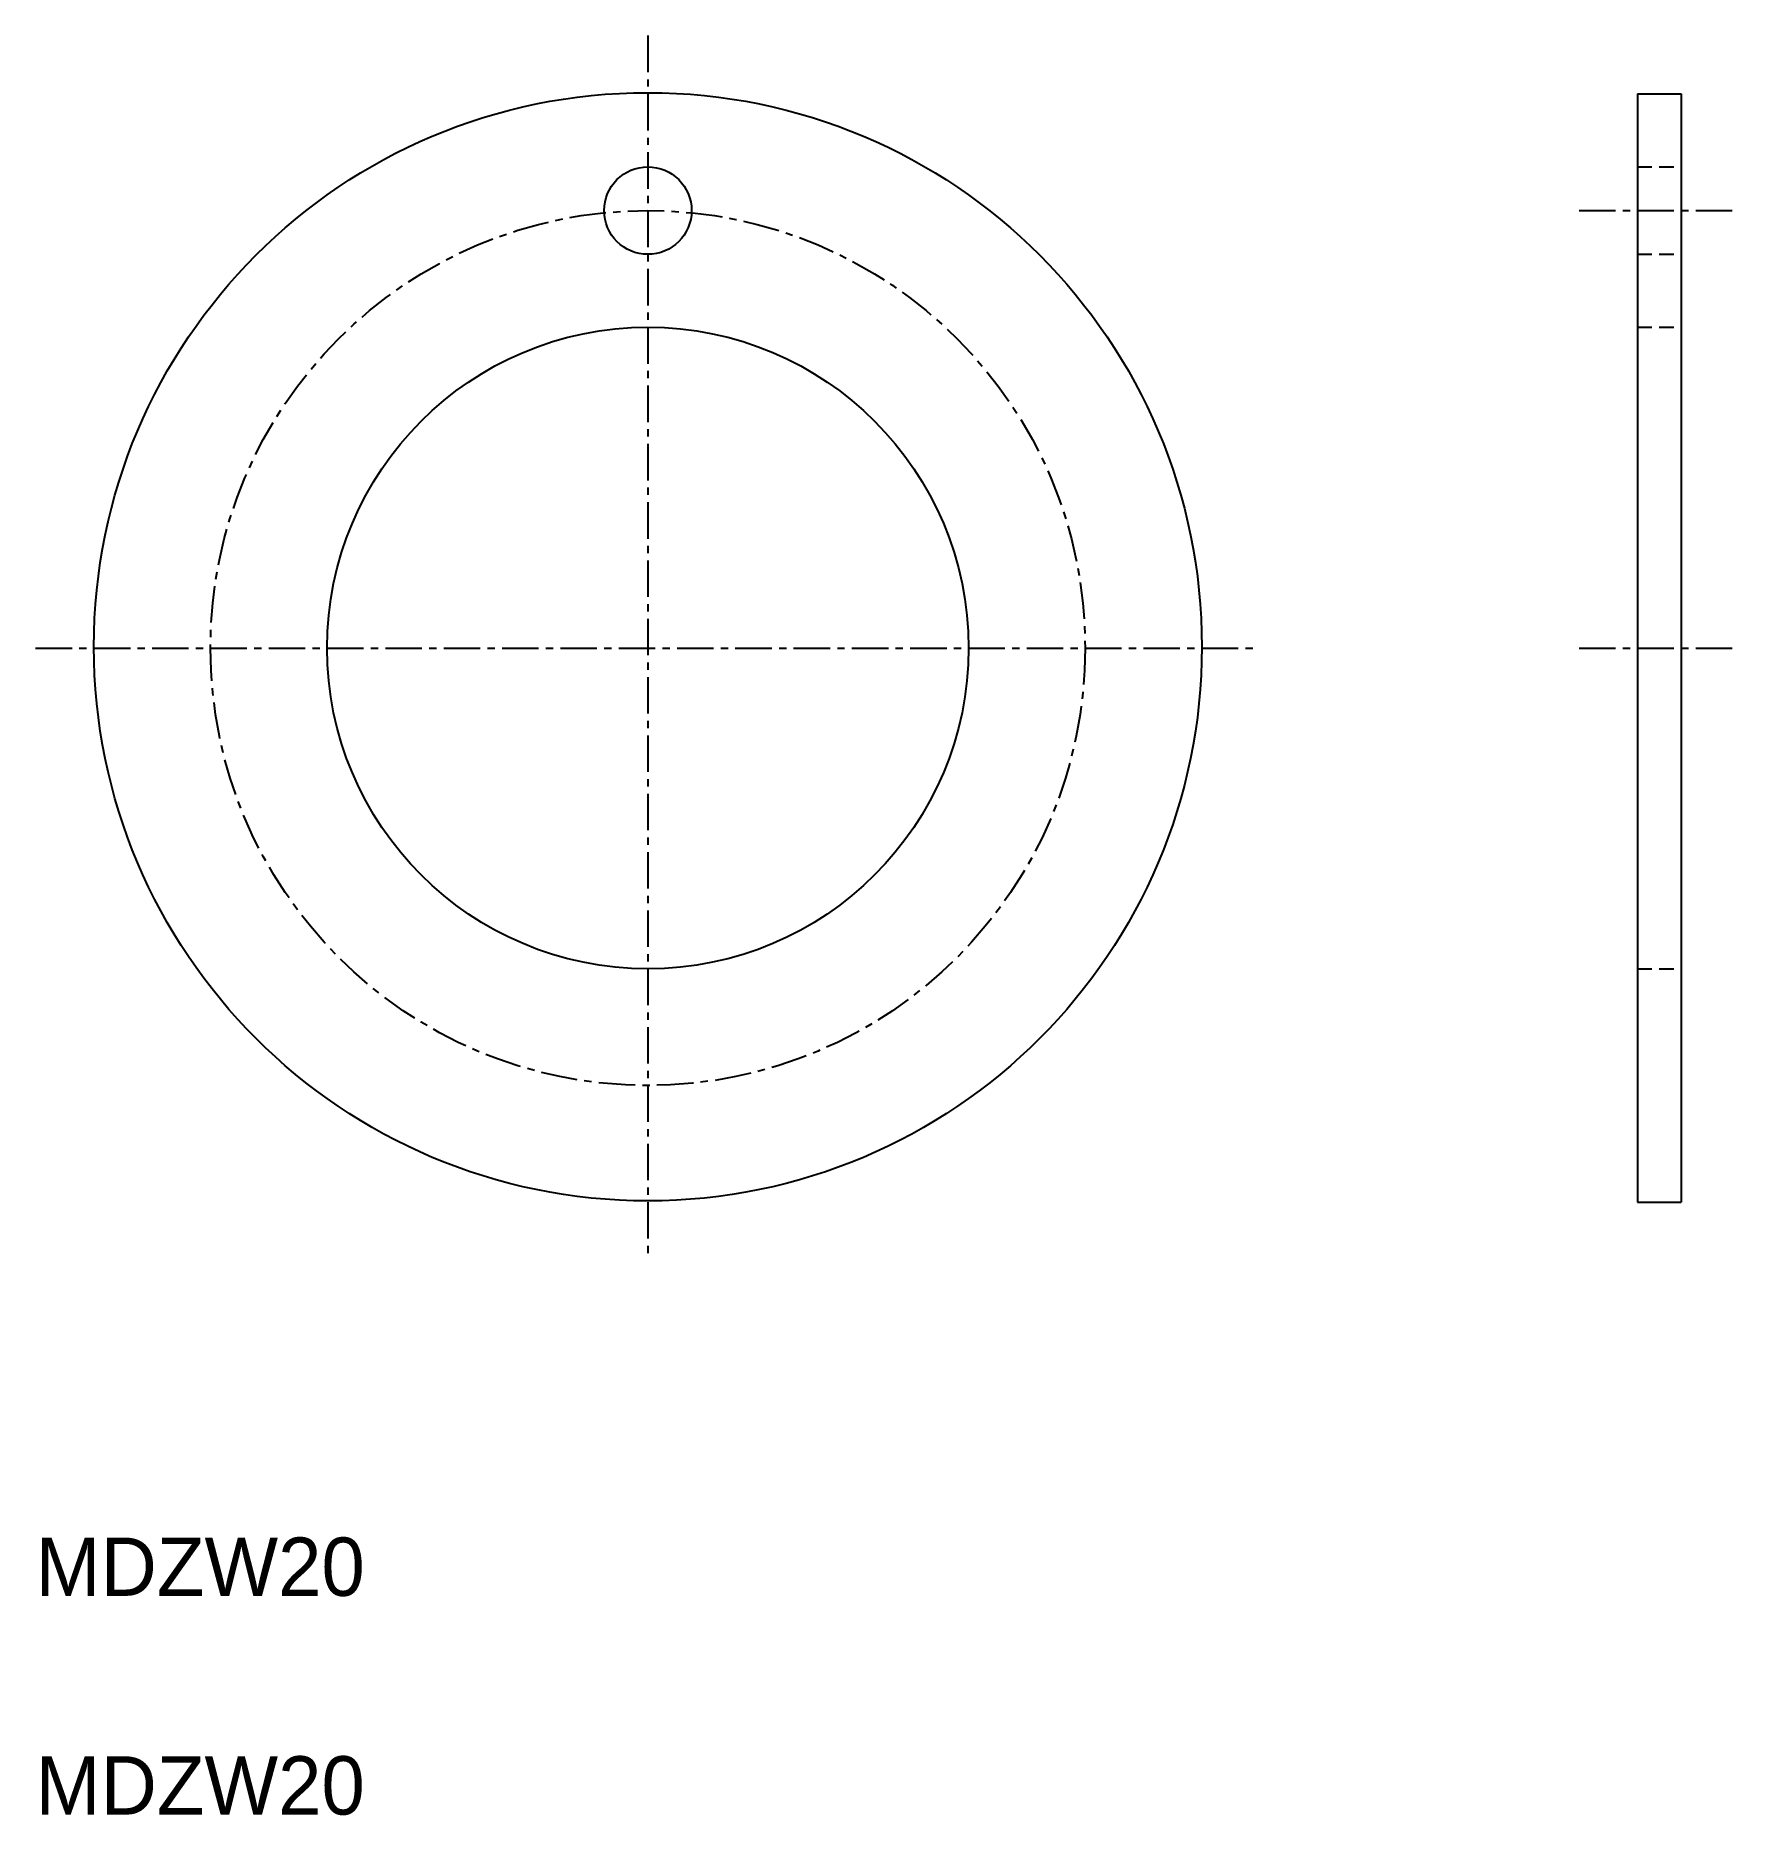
# Model space of a CAD drawing. Extents: x 10 to 68.4, y 10 to 71.
import ezdxf

# ---------------------------------------------------------------- set-up
doc = ezdxf.new("R2010")
doc.units = 0
doc.linetypes.add('CENTER', pattern=[2, 1.25, -0.25, 0.25, -0.25])
doc.linetypes.add('DASHED', pattern=[0.75, 0.5, -0.25])
doc.layers.get('0').update_dxf_attribs({"linetype": 'CONTINUOUS'})
doc.layers.add('CENTER', color=1, linetype='CENTER')

msp = doc.modelspace()

# ---------------------------------------------------------------- linework, layer by layer
at = {"color": 7, "linetype": 'CONTINUOUS'}
for p, q in [((64.94, 69), (64.94, 31)), ((64.94, 69), (66.44, 69)), ((66.44, 69), (66.44, 31)), ((64.94, 31), (66.44, 31))]:
    msp.add_line(p, q, dxfattribs=at)
at = {"color": 3, "linetype": 'DASHED'}
for p, q in [((64.94, 66.5), (66.44, 66.5)), ((64.94, 63.5), (66.44, 63.5)), ((64.94, 61), (66.44, 61)), ((64.94, 59.5), (64.94, 59.5)), ((64.94, 50), (64.94, 50)), ((64.94, 39), (66.44, 39))]:
    msp.add_line(p, q, dxfattribs=at)
at = {"color": 7, "linetype": 'CONTINUOUS'}
for centre, radius in [((31, 50.043), 19), ((31, 65), 1.5), ((31, 50), 11)]:
    msp.add_circle(centre, radius, dxfattribs=at)
at = {"layer": 'CENTER', "color": 1, "linetype": 'CENTER'}
for p, q in [((31, 71), (31, 29)), ((62.94, 65), (68.44, 65)), ((62.94, 65), (68.44, 65)), ((10, 50), (52, 50)), ((62.94, 50), (68.44, 50))]:
    msp.add_line(p, q, dxfattribs=at)
msp.add_circle((31, 50), 15, dxfattribs=at)

# ---------------------------------------------------------------- texts
at = {"color": 7, "linetype": 'CONTINUOUS'}
for p in [(10, 17.5), (10, 10)]:
    msp.add_text('MDZW20', height=2, dxfattribs=at).set_placement(p)

doc.saveas('drawing.dxf')
